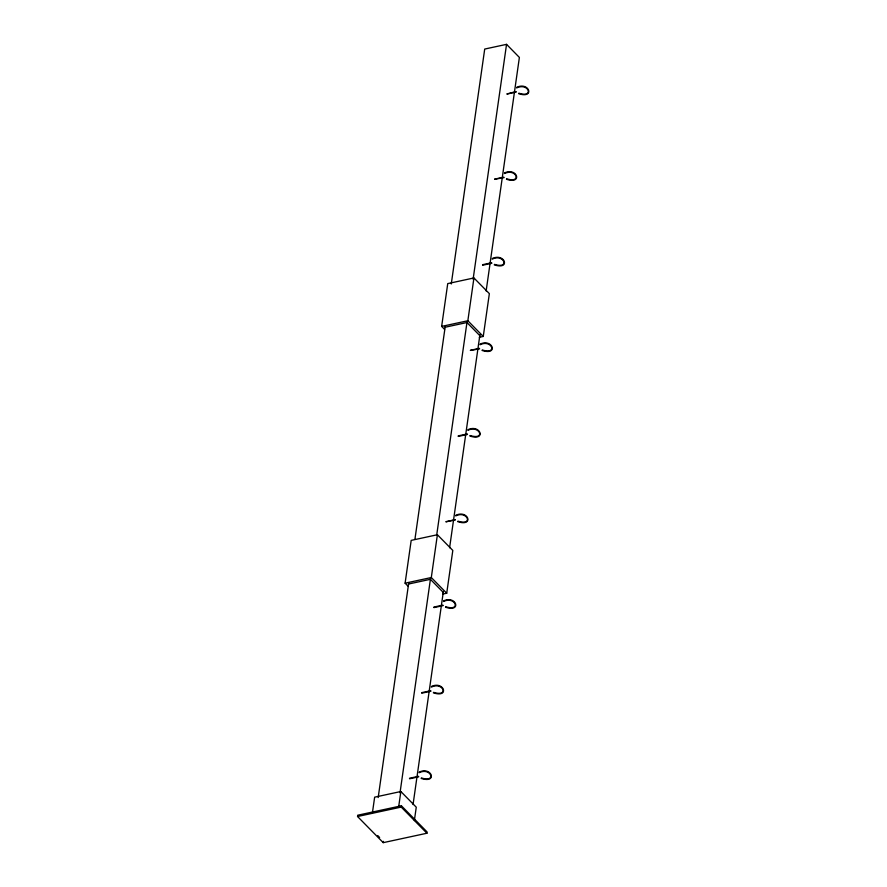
<?xml version="1.0" encoding="UTF-8"?>
<svg xmlns="http://www.w3.org/2000/svg" width="887" height="887" viewBox="0 0 887 887"><rect width="100%" height="100%" fill="white"/><g stroke="black" fill="none" stroke-linecap="round" stroke-linejoin="round"><path stroke-width="1.33" d="M494.658 179.218L504.027 177.655M507.098 93.911L515.968 91.561M357.55 816.506L357.727 815.22L401.401 805.795L427.09 831.951L426.913 833.237L383.239 842.65L357.55 816.506L401.212 807.081L426.913 833.237M372.363 813.213L374.647 797.169L400.846 791.514L416.269 807.203L414.362 820.575M407.998 586.119L405.104 583.18L411.191 540.383L437.391 534.739L452.813 550.428L446.715 593.226L442.79 594.068M444.542 329.343L441.648 326.405L447.735 283.607L473.935 277.953L489.358 293.641L483.26 336.439L479.335 337.282M378.184 797.546L408.696 583.103M414.916 539.396L445.252 326.327M451.272 283.984L484.712 49.062L506.544 44.35L519.383 57.422L486.143 290.98M383.239 842.65L383.428 841.364M400.015 792.834L430.539 578.402M436.759 534.695L467.083 321.615M473.104 279.272L506.544 44.35M398.751 806.228L400.846 791.514M446.715 593.226L431.304 577.537L437.391 534.739M483.26 336.439L467.848 320.75L473.935 277.953M401.212 807.081L401.401 805.795M413.054 804.542L443.378 591.474M449.598 547.767L479.922 334.687M516.622 87.946C528.597 82.225 534.484 98.291 518.828 93.179M504.448 173.542C516.467 167.787 522.266 183.897 506.654 178.775M492.263 259.137C503.716 253.338 510.568 269.349 494.469 264.37M480.078 344.733C491.753 338.934 498.184 355.066 482.284 349.966M467.892 430.328C479.268 424.551 486.442 440.462 470.099 435.55M455.718 515.924C467.005 510.103 474.223 526.102 457.925 521.146M443.533 601.508C455.042 595.687 461.805 611.742 445.74 606.741M431.348 687.103C443.123 681.371 449.443 697.37 433.555 692.337M419.174 772.699C430.849 766.9 437.158 783.077 421.38 777.932M516.689 87.292C529.45 81.46 535.049 99.056 518.64 93.678M504.515 172.887C517.254 167.078 522.975 184.651 506.455 179.274M492.329 258.483C505.058 252.673 510.845 270.291 494.27 264.869M480.144 344.078C492.895 338.269 498.605 355.831 482.096 350.454M467.97 429.674C480.687 423.853 486.475 441.471 469.91 436.049M455.785 515.269C468.513 509.426 474.201 527.078 457.725 521.645M443.6 600.854C456.328 595.044 462.116 612.662 445.551 607.24M431.426 686.449C444.154 680.606 449.831 698.269 433.366 692.836M419.241 772.045C431.98 766.235 437.701 783.798 421.181 778.431M507.02 94.044L516.201 92.06M494.735 179.107L503.783 177.156M482.55 264.703L491.598 262.752M482.661 265.224L491.841 263.251M441.648 326.405L467.848 320.75M445.119 327.236L466.95 322.524L479.8 335.608M470.365 350.298L479.423 348.347M479.656 348.835L470.509 350.42M458.18 435.894L467.238 433.943M458.291 436.415L467.482 434.43M455.053 519.527L445.984 521.922M455.297 520.026L446.139 521.589M405.104 583.18L431.304 577.537M408.574 584.023L430.406 579.311L443.256 592.383M433.821 607.074L442.879 605.122M433.931 607.606L443.112 605.621M421.635 692.669L430.694 690.718M421.746 693.191L430.927 691.217M409.461 778.265L418.509 776.313M409.561 778.786L418.753 776.812M377.718 835.554L379.625 837.494"/></g></svg>
